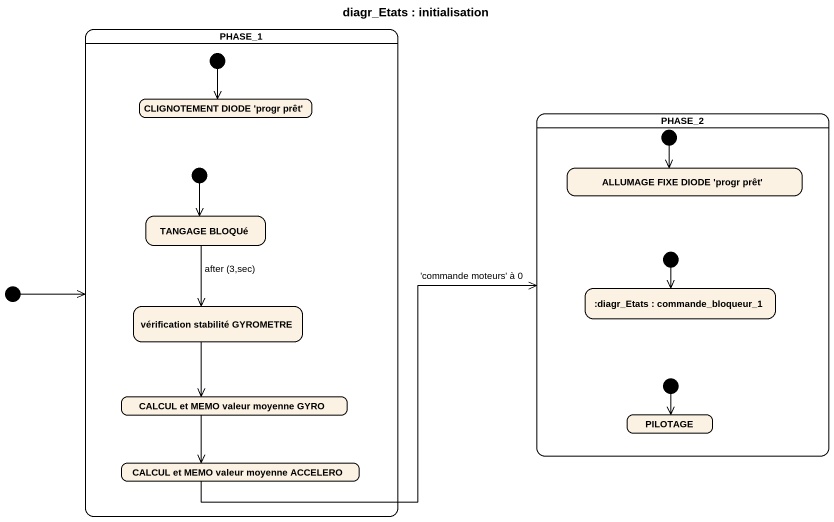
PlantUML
@startuml
title diagr_Etats : initialisation
hide empty description
state PHASE_1 {
  state initial1 <<start>>
  state "CLIGNOTEMENT DIODE 'progr prêt'" as CLIGNOTEMENT_DIODE_progr
  state initial3 <<start>>
  state "TANGAGE BLOQUé" as TANGAGE_BLOQUé
  state "vérification stabilité GYROMETRE" as vérification_stabilité
  state "CALCUL et MEMO valeur moyenne GYRO" as CALCUL_et_MEMO_valeur
  state "CALCUL et MEMO valeur moyenne ACCELERO" as CALCUL_et_MEMO_valeur_2
}
state PHASE_2 {
  state initial2 <<start>>
  state "ALLUMAGE FIXE DIODE 'progr prêt'" as ALLUMAGE_FIXE_DIODE_progr
  state initial4 <<start>>
  state ":diagr_Etats : commande_bloqueur_1" as diagr_Etats_commande
  state initial6 <<start>>
  state PILOTAGE
}
[*] -right-> PHASE_1
initial1 --> CLIGNOTEMENT_DIODE_progr
initial2 --> ALLUMAGE_FIXE_DIODE_progr
initial3 --> TANGAGE_BLOQUé
TANGAGE_BLOQUé --> vérification_stabilité : after (3,sec)
initial4 --> diagr_Etats_commande
vérification_stabilité --> CALCUL_et_MEMO_valeur
initial6 --> PILOTAGE
CALCUL_et_MEMO_valeur --> CALCUL_et_MEMO_valeur_2
CALCUL_et_MEMO_valeur_2 -right-> PHASE_2 : 'commande moteurs' à 0
@enduml
